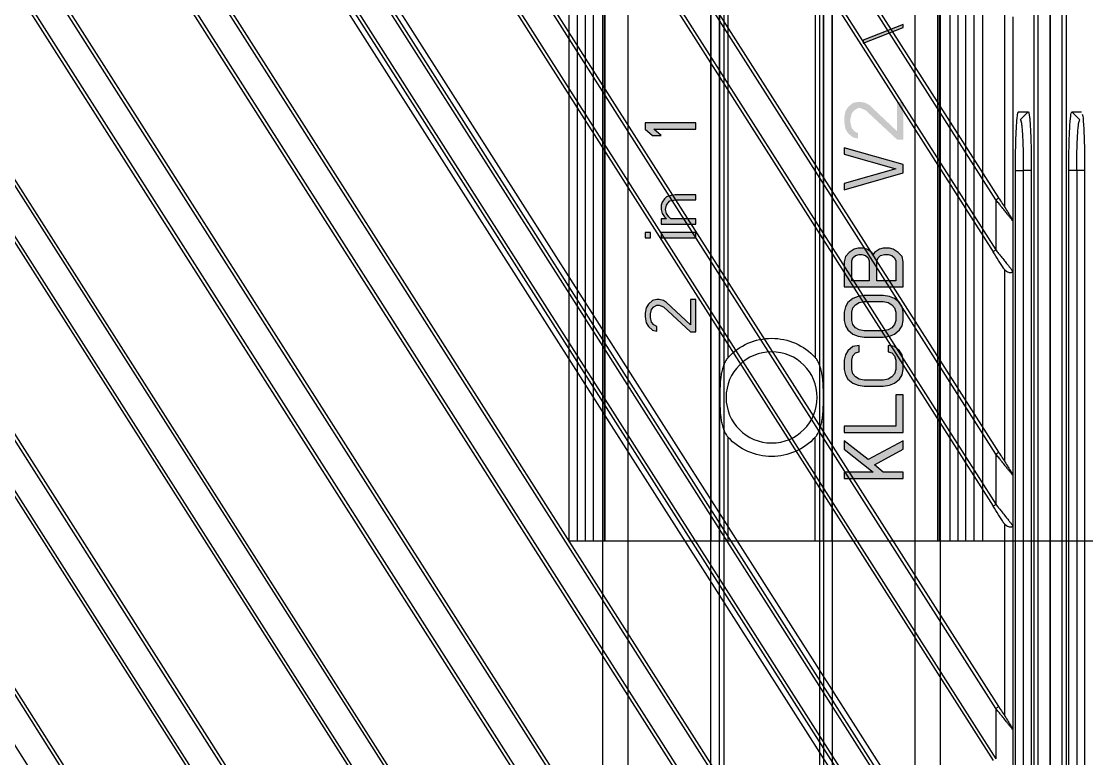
# Model space of a CAD drawing. Header units: millimetres. Extents: x 620 to 19791, y 2539 to 6969.
# Drawn here: x 17416 to 17479.1, y 5358.9 to 5402.7 of the extents above; entities that cross this region are included whole.
import ezdxf

# ---------------------------------------------------------------- set-up
doc = ezdxf.new("R2010")
doc.units = ezdxf.units.MM
doc.layers.add('02___PRT_ALL_AXES', color=7, linetype='Continuous')

# ---------------------------------------------------------------- blocks, each defined once
blk = doc.blocks.new('tugj')
at = {"color": 7, "linetype": 'Continuous', "lineweight": 25}
for p, q in [((12657.168, 5133.159), (12752.334, 4983.776)), ((12752.333, 4986.753), (12659.063, 5133.16)), ((12666.768, 5133.161), (12752.333, 4998.851)), ((12752.333, 5001.829), (12668.666, 5133.161)), ((12676.373, 5133.161), (12752.333, 5013.926)), ((12752.333, 5016.904), (12678.27, 5133.161)), ((12685.977, 5133.161), (12752.333, 5029.002)), ((12752.333, 5031.98), (12687.874, 5133.161)), ((12695.581, 5133.161), (12752.333, 5044.077)), ((12752.333, 5047.055), (12697.478, 5133.161)), ((12705.185, 5133.161), (12752.333, 5059.152)), ((12752.333, 5062.13), (12707.082, 5133.161)), ((12752.333, 4968.7), (12648.169, 5132.206)), ((12649.824, 5132.585), (12752.333, 4971.678)), ((12657.692, 5131.96), (12752.165, 4983.668)), ((12752.502, 4986.861), (12660.063, 5131.961)), ((12667.296, 5131.961), (12752.165, 4998.743)), ((12752.502, 5001.936), (12669.667, 5131.961)), ((12676.9, 5131.961), (12752.165, 5013.819)), ((12752.502, 5017.012), (12679.271, 5131.961)), ((12686.504, 5131.961), (12752.165, 5028.894)), ((12752.502, 5032.087), (12688.875, 5131.961)), ((12696.108, 5131.961), (12752.165, 5043.97)), ((12752.502, 5047.162), (12698.479, 5131.961)), ((12705.712, 5131.961), (12752.165, 5059.045)), ((12752.502, 5062.238), (12708.083, 5131.961)), ((12752.502, 4971.785), (12650.88, 5131.3)), ((12648.843, 5130.775), (12752.165, 4968.593)), ((12751.911, 5013.658), (12677.691, 5130.161)), ((12680.774, 5130.161), (12752.755, 5017.173)), ((12752.333, 4956.603), (12642.775, 5128.574)), ((12752.333, 4953.625), (12641.169, 5128.118)), ((12752.502, 4956.71), (12643.411, 5127.949)), ((12641.95, 5126.52), (12752.165, 4953.517)), ((12752.333, 4941.527), (12637.58, 5121.653)), ((12752.502, 4941.635), (12638.946, 5119.882)), ((12752.333, 4938.549), (12637.236, 5119.216)), ((12754.593, 4868.257), (12754.593, 5107.475)), ((12754.818, 5107.475), (12754.818, 4868.257)), ((12755.543, 5107.475), (12755.543, 4868.256)), ((12752.834, 5073.079), (12752.834, 5061.717)), ((12753.333, 5072.972), (12753.333, 5060.876)), ((12753.674, 5067.34), (12754.25, 5067.34)), ((12753.777, 5066.866), (12754.25, 5067.34)), ((12753.492, 5004.866), (12753.492, 5063.865)), ((12754.432, 5063.865), (12753.959, 5063.866)), ((12753.959, 5063.866), (12753.959, 5004.865)), ((12754.432, 5063.865), (12754.432, 5004.866)), ((12752.333, 5062.13), (12752.333, 5059.152)), ((12753.333, 5060.876), (12753.333, 5057.897)), ((12752.834, 5058.003), (12752.834, 5046.641)), ((12753.333, 5057.897), (12753.333, 5045.8)), ((12752.333, 5047.055), (12752.333, 5044.077)), ((12753.333, 5045.8), (12753.333, 5042.821)), ((12752.834, 5042.928), (12752.834, 5031.566)), ((12753.333, 5042.821), (12753.333, 5030.725)), ((12752.333, 5031.98), (12752.333, 5029.002)), ((12753.333, 5030.725), (12753.333, 5027.746))]:
    blk.add_line(p, q, dxfattribs=at)
at = {"color": 8, "linetype": 'Continuous', "lineweight": 25}
blk.add_line((12753.492, 5063.866), (12753.959, 5063.866), dxfattribs=at)
at = {"color": 7, "linetype": 'Continuous', "lineweight": 25, "flags": 128}
for points in [[(12752.165, 5059.045), (12752.168, 5059.047), (12752.177, 5059.053), (12752.193, 5059.063), (12752.214, 5059.077), (12752.239, 5059.093), (12752.269, 5059.111), (12752.3, 5059.132), (12752.333, 5059.152)], [(12752.165, 5043.97), (12752.168, 5043.972), (12752.177, 5043.978), (12752.193, 5043.988), (12752.214, 5044.001), (12752.239, 5044.017), (12752.269, 5044.036), (12752.3, 5044.056), (12752.333, 5044.077)], [(12752.502, 5032.087), (12752.499, 5032.085), (12752.489, 5032.079), (12752.473, 5032.069), (12752.452, 5032.056), (12752.427, 5032.039), (12752.398, 5032.021), (12752.366, 5032.001), (12752.333, 5031.98)]]:
    blk.add_lwpolyline(points, dxfattribs=at)
at = {"color": 7, "linetype": 'Continuous', "lineweight": 25}
for points, knots in [([(12753.492, 5063.865), (12753.492, 5063.929), (12753.492, 5064.058), (12753.493, 5064.249), (12753.494, 5064.439), (12753.496, 5064.626), (12753.499, 5064.812), (12753.502, 5064.996), (12753.509, 5065.334), (12753.521, 5065.802), (12753.544, 5066.339), (12753.573, 5066.778), (12753.599, 5067.045), (12753.622, 5067.199), (12753.639, 5067.28), (12753.656, 5067.33), (12753.668, 5067.337), (12753.674, 5067.34)], [0, 0, 0, 0, 0.035366, 0.070512, 0.105547, 0.140579, 0.17572, 0.211078, 0.246759, 0.374235, 0.500005, 0.625671, 0.753283, 0.815466, 0.876923, 0.938238, 1, 1, 1, 1]), ([(12754.25, 5067.34), (12754.254, 5067.339), (12754.26, 5067.337), (12754.27, 5067.32), (12754.28, 5067.294), (12754.29, 5067.257), (12754.3, 5067.209), (12754.31, 5067.15), (12754.327, 5067.023), (12754.352, 5066.778), (12754.38, 5066.339), (12754.403, 5065.803), (12754.417, 5065.291), (12754.425, 5064.861), (12754.429, 5064.534), (12754.432, 5064.202), (12754.432, 5063.978), (12754.432, 5063.865)], [0, 0, 0, 0, 0.035362, 0.070505, 0.105537, 0.140568, 0.175708, 0.211064, 0.246745, 0.37424, 0.499992, 0.625685, 0.753244, 0.815371, 0.876816, 0.938163, 1, 1, 1, 1]), ([(12753.777, 5066.866), (12753.78, 5066.864), (12753.787, 5066.862), (12753.798, 5066.847), (12753.807, 5066.826), (12753.815, 5066.8), (12753.823, 5066.772), (12753.829, 5066.744), (12753.835, 5066.716), (12753.839, 5066.69), (12753.843, 5066.668), (12753.846, 5066.65), (12753.857, 5066.574), (12753.877, 5066.402), (12753.904, 5066.047), (12753.928, 5065.587), (12753.944, 5065.133), (12753.953, 5064.762), (12753.957, 5064.477), (12753.959, 5064.176), (12753.959, 5063.97), (12753.959, 5063.866)], [0, 0, 0, 0, 0.0384506, 0.0737852, 0.1060037, 0.1351058, 0.1610914, 0.1839604, 0.2037126, 0.2203479, 0.2338662, 0.2442674, 0.2515514, 0.3625572, 0.4793644, 0.6181588, 0.7460029, 0.8065516, 0.8690654, 0.9335472, 1, 1, 1, 1]), ([(12752.333, 5062.13), (12752.373, 5062.156), (12752.42, 5062.185), (12752.485, 5062.227), (12752.502, 5062.238), (12752.502, 5062.238)], [0, 0, 0, 0, 0.5, 0.5, 1, 1, 1, 1]), ([(12753.333, 5060.876), (12753.331, 5060.877), (12753.329, 5060.878), (12753.32, 5060.889), (12753.304, 5060.91), (12753.277, 5060.948), (12753.219, 5061.023), (12753.124, 5061.137), (12752.991, 5061.306), (12752.835, 5061.5), (12752.667, 5061.709), (12752.496, 5061.923), (12752.388, 5062.06), (12752.333, 5062.13)], [0, 0, 0, 0, 0.032205, 0.064879, 0.098325, 0.153821, 0.217622, 0.343078, 0.459057, 0.592508, 0.743852, 0.867922, 1, 1, 1, 1]), ([(12752.502, 5062.238), (12752.642, 5062.017), (12752.783, 5061.796), (12752.982, 5061.484), (12753.047, 5061.383), (12753.164, 5061.198), (12753.218, 5061.114), (12753.255, 5061.055)], [0, 0, 0, 0, 0.5, 0.5, 0.75, 0.75, 1, 1, 1, 1]), ([(12753.255, 5061.055), (12753.266, 5061.038), (12753.288, 5061.002), (12753.309, 5060.964), (12753.32, 5060.935), (12753.327, 5060.912), (12753.331, 5060.891), (12753.332, 5060.88), (12753.333, 5060.876)], [0, 0, 0, 0, 0.272195, 0.541525, 0.675243, 0.788116, 0.917487, 1, 1, 1, 1]), ([(12752.789, 5058.065), (12752.7, 5058.205), (12752.596, 5058.368), (12752.384, 5058.701), (12752.274, 5058.873), (12752.165, 5059.045)], [0, 0, 0, 0, 0.5, 0.5, 1, 1, 1, 1]), ([(12752.333, 5059.152), (12752.36, 5059.118), (12752.412, 5059.051), (12752.491, 5058.952), (12752.567, 5058.857), (12752.686, 5058.708), (12752.836, 5058.521), (12752.981, 5058.342), (12753.072, 5058.226), (12753.13, 5058.149), (12753.185, 5058.08), (12753.243, 5058.012), (12753.29, 5057.952), (12753.317, 5057.911), (12753.329, 5057.892), (12753.332, 5057.895), (12753.333, 5057.897)], [0, 0, 0, 0, 0.063732, 0.125592, 0.185586, 0.243721, 0.410364, 0.550813, 0.614308, 0.665676, 0.725736, 0.787625, 0.868188, 0.934324, 0.969973, 1, 1, 1, 1]), ([(12752.834, 5058.003), (12752.826, 5058.013), (12752.81, 5058.033), (12752.796, 5058.054), (12752.789, 5058.065)], [0, 0, 0, 0, 0.488961, 1, 1, 1, 1]), ([(12752.834, 5058.003), (12752.847, 5057.989), (12752.873, 5057.96), (12752.917, 5057.923), (12752.985, 5057.877), (12753.077, 5057.835), (12753.172, 5057.816), (12753.239, 5057.814), (12753.287, 5057.825), (12753.317, 5057.851), (12753.33, 5057.877), (12753.332, 5057.891), (12753.333, 5057.897)], [0, 0, 0, 0, 0.071456, 0.142488, 0.212279, 0.375092, 0.529614, 0.64079, 0.748352, 0.868276, 0.941576, 1, 1, 1, 1]), ([(12752.333, 5047.055), (12752.373, 5047.08), (12752.42, 5047.11), (12752.485, 5047.152), (12752.502, 5047.162), (12752.502, 5047.162)], [0, 0, 0, 0, 0.5, 0.5, 1, 1, 1, 1]), ([(12753.333, 5045.8), (12753.331, 5045.801), (12753.329, 5045.803), (12753.32, 5045.814), (12753.304, 5045.835), (12753.277, 5045.872), (12753.219, 5045.948), (12753.124, 5046.062), (12752.991, 5046.23), (12752.835, 5046.424), (12752.667, 5046.633), (12752.496, 5046.847), (12752.388, 5046.984), (12752.333, 5047.055)], [0, 0, 0, 0, 0.032205, 0.064879, 0.098325, 0.153821, 0.217622, 0.343078, 0.459057, 0.592508, 0.743852, 0.867922, 1, 1, 1, 1]), ([(12752.502, 5047.162), (12752.642, 5046.942), (12752.783, 5046.721), (12752.982, 5046.408), (12753.047, 5046.307), (12753.164, 5046.123), (12753.218, 5046.038), (12753.255, 5045.98)], [0, 0, 0, 0, 0.5, 0.5, 0.75, 0.75, 1, 1, 1, 1]), ([(12753.255, 5045.98), (12753.266, 5045.962), (12753.288, 5045.927), (12753.309, 5045.888), (12753.32, 5045.859), (12753.327, 5045.836), (12753.331, 5045.816), (12753.332, 5045.805), (12753.333, 5045.8)], [0, 0, 0, 0, 0.272195, 0.541525, 0.675243, 0.788116, 0.917487, 1, 1, 1, 1]), ([(12752.789, 5042.989), (12752.7, 5043.129), (12752.596, 5043.292), (12752.384, 5043.625), (12752.274, 5043.798), (12752.165, 5043.97)], [0, 0, 0, 0, 0.5, 0.5, 1, 1, 1, 1]), ([(12752.333, 5044.077), (12752.36, 5044.043), (12752.412, 5043.976), (12752.491, 5043.877), (12752.567, 5043.782), (12752.686, 5043.633), (12752.836, 5043.446), (12752.981, 5043.267), (12753.072, 5043.151), (12753.13, 5043.074), (12753.185, 5043.004), (12753.243, 5042.937), (12753.29, 5042.877), (12753.317, 5042.835), (12753.329, 5042.817), (12753.332, 5042.82), (12753.333, 5042.821)], [0, 0, 0, 0, 0.063732, 0.125592, 0.185586, 0.243721, 0.410364, 0.550814, 0.614308, 0.665676, 0.725736, 0.787625, 0.868189, 0.934324, 0.969972, 1, 1, 1, 1]), ([(12752.834, 5042.928), (12752.826, 5042.938), (12752.81, 5042.957), (12752.796, 5042.979), (12752.789, 5042.989)], [0, 0, 0, 0, 0.488961, 1, 1, 1, 1]), ([(12752.834, 5042.928), (12752.847, 5042.914), (12752.873, 5042.885), (12752.917, 5042.848), (12752.985, 5042.802), (12753.077, 5042.76), (12753.172, 5042.741), (12753.239, 5042.739), (12753.287, 5042.75), (12753.317, 5042.776), (12753.33, 5042.801), (12753.332, 5042.815), (12753.333, 5042.821)], [0, 0, 0, 0, 0.071456, 0.142487, 0.212278, 0.375099, 0.529613, 0.640789, 0.74835, 0.868275, 0.941576, 1, 1, 1, 1]), ([(12753.333, 5030.725), (12753.331, 5030.726), (12753.329, 5030.728), (12753.32, 5030.739), (12753.304, 5030.759), (12753.277, 5030.797), (12753.219, 5030.872), (12753.124, 5030.986), (12752.991, 5031.155), (12752.835, 5031.349), (12752.667, 5031.558), (12752.496, 5031.772), (12752.388, 5031.909), (12752.333, 5031.98)], [0, 0, 0, 0, 0.032206, 0.06488, 0.098326, 0.153822, 0.217623, 0.343079, 0.459058, 0.592509, 0.743852, 0.867922, 1, 1, 1, 1]), ([(12752.502, 5032.087), (12752.642, 5031.867), (12752.783, 5031.645), (12752.982, 5031.333), (12753.047, 5031.232), (12753.164, 5031.047), (12753.218, 5030.963), (12753.255, 5030.905)], [0, 0, 0, 0, 0.5, 0.5, 0.75, 0.75, 1, 1, 1, 1]), ([(12753.255, 5030.905), (12753.266, 5030.887), (12753.288, 5030.852), (12753.309, 5030.813), (12753.32, 5030.784), (12753.327, 5030.761), (12753.331, 5030.74), (12753.332, 5030.729), (12753.333, 5030.725)], [0, 0, 0, 0, 0.272193, 0.541519, 0.675238, 0.788111, 0.917485, 1, 1, 1, 1])]:
    blk.add_open_spline(points, degree=3, knots=knots, dxfattribs=at)
blk = doc.blocks.new('*U204')
blk.add_blockref('tugj', (-12530.543, -4991.113))
blk = doc.blocks.new('*U205')
at = {"color": 0, "linetype": 'ByBlock', "lineweight": -2, "transparency": 16777216}
blk.add_blockref('*U204', (0, 1350), dxfattribs=at)
blk = doc.blocks.new('tgd')
at = {"color": 7, "linetype": 'Continuous', "lineweight": 25}
for p, q in [((18142.478, 4763.247), (18142.478, 5002.465)), ((18142.478, 5002.465), (18142.478, 4763.246)), ((18143.203, 4763.247), (18143.203, 5002.465)), ((18143.428, 5002.465), (18143.428, 4763.247)), ((18143.77, 4962.33), (18144.347, 4962.33)), ((18143.77, 4962.33), (18144.244, 4961.856)), ((18143.588, 4899.856), (18143.588, 4958.856)), ((18144.062, 4958.856), (18143.588, 4958.856)), ((18144.062, 4958.856), (18144.062, 4899.856)), ((18144.529, 4958.855), (18144.529, 4899.856))]:
    blk.add_line(p, q, dxfattribs=at)
at = {"color": 8, "linetype": 'Continuous', "lineweight": 25}
blk.add_line((18144.529, 4958.856), (18144.062, 4958.856), dxfattribs=at)
at = {"color": 7, "linetype": 'Continuous', "lineweight": 25}
for points, knots in [([(18143.588, 4958.856), (18143.591, 4959.304), (18143.596, 4960.214), (18143.638, 4961.374), (18143.699, 4962.172), (18143.747, 4962.278), (18143.77, 4962.33)], [0, 0, 0, 0, 0.246603, 0.4999631, 0.7533416, 1, 1, 1, 1]), ([(18144.062, 4958.856), (18144.062, 4959.062), (18144.062, 4959.462), (18144.073, 4960.04), (18144.093, 4960.582), (18144.125, 4961.176), (18144.155, 4961.519), (18144.183, 4961.69), (18144.206, 4961.811), (18144.228, 4961.836), (18144.244, 4961.856)], [0, 0, 0, 0, 0.131312, 0.254598, 0.383489, 0.523401, 0.751484, 0.778362, 0.828817, 1, 1, 1, 1]), ([(18144.385, 4962.186), (18144.395, 4962.157), (18144.429, 4962.061), (18144.478, 4961.362), (18144.52, 4960.216), (18144.526, 4959.305), (18144.529, 4958.855)], [0, 0, 0, 0, 0.12711, 0.420701, 0.714273, 1, 1, 1, 1])]:
    blk.add_open_spline(points, degree=3, knots=knots, dxfattribs=at)
blk = doc.blocks.new('*U206')
blk.add_blockref('tgd', (-18292.478, -4886.103))
blk = doc.blocks.new('*U207')
at = {"color": 0, "linetype": 'ByBlock', "lineweight": -2, "transparency": 16777216}
blk.add_blockref('*U206', (0, 1350), dxfattribs=at)
blk = doc.blocks.new('rygj')
at = {"lineweight": 5, "true_color": 0x139b48}
h = blk.add_hatch(color=114, dxfattribs=at)
h.dxf.hatch_style = 1
h.paths.add_polyline_path([(5016.593, 3168.061), (5016.646, 3168.316), (5016.646, 3168.444), (5016.593, 3168.699), (5016.38, 3168.954), (5016.168, 3169.082), (5015.849, 3169.146), (5015.637, 3169.146), (5015.265, 3169.082), (5015.052, 3168.954), (5014.84, 3168.699), (5014.787, 3168.444), (5015.052, 3168.444), (5015.158, 3168.635), (5015.318, 3168.763), (5015.583, 3168.827), (5015.796, 3168.827), (5016.062, 3168.763), (5016.221, 3168.635), (5016.327, 3168.444), (5016.327, 3168.316), (5016.221, 3168.061), (5014.733, 3166.465), (5014.733, 3166.146), (5016.646, 3166.146), (5016.646, 3166.465), (5015.158, 3166.465), (5016.487, 3167.869)])
h.paths.add_polyline_path([(5020.618, 3169.146), (5020.305, 3169.146), (5020.305, 3168.827), (5020.618, 3168.827)])
h.paths.add_polyline_path([(5020.618, 3168.188), (5020.305, 3168.188), (5020.305, 3166.146), (5020.618, 3166.146)])
h.paths.add_polyline_path([(5021.743, 3167.869), (5021.993, 3167.933), (5022.243, 3167.869), (5022.368, 3167.805), (5022.493, 3167.678), (5022.555, 3167.359), (5022.555, 3166.146), (5022.868, 3166.146), (5022.868, 3167.359), (5022.805, 3167.678), (5022.743, 3167.869), (5022.618, 3167.997), (5022.43, 3168.125), (5022.243, 3168.188), (5021.993, 3168.188), (5021.743, 3168.125), (5021.555, 3167.997), (5021.43, 3167.869), (5021.43, 3168.188), (5021.118, 3168.188), (5021.118, 3166.146), (5021.43, 3166.146), (5021.43, 3167.614), (5021.555, 3167.742)])
h.paths.add_polyline_path([(5027.118, 3169.146), (5026.743, 3169.146), (5026.368, 3168.699), (5026.368, 3168.188), (5026.743, 3168.635), (5026.743, 3166.146), (5027.118, 3166.146)])
h = blk.add_hatch(color=114, dxfattribs=at)
h.dxf.hatch_style = 1
h.paths.add_polyline_path([(5052.292, 3156.452), (5052.23, 3156.825), (5051.982, 3157.123), (5051.734, 3157.271), (5051.424, 3157.346), (5050.866, 3157.346), (5050.556, 3157.271), (5050.308, 3157.123), (5050.061, 3156.825), (5049.937, 3156.527), (5049.875, 3156.154), (5049.875, 3155.037), (5049.937, 3154.665), (5050.061, 3154.367), (5050.308, 3154.069), (5050.556, 3153.92), (5050.866, 3153.846), (5051.424, 3153.846), (5051.734, 3153.92), (5051.982, 3154.069), (5052.23, 3154.367), (5052.292, 3154.74), (5051.92, 3154.74), (5051.858, 3154.516), (5051.672, 3154.367), (5051.424, 3154.293), (5050.866, 3154.293), (5050.618, 3154.367), (5050.432, 3154.516), (5050.308, 3154.74), (5050.247, 3155.037), (5050.247, 3156.154), (5050.308, 3156.452), (5050.432, 3156.676), (5050.618, 3156.825), (5050.866, 3156.899), (5051.424, 3156.899), (5051.672, 3156.825), (5051.858, 3156.676), (5051.92, 3156.452)])
h.paths.add_polyline_path([(5063.634, 3156.527), (5063.572, 3156.825), (5063.324, 3157.123), (5063.076, 3157.271), (5062.642, 3157.346), (5062.518, 3157.346), (5062.085, 3157.271), (5061.837, 3157.123), (5061.589, 3156.825), (5061.527, 3156.527), (5061.837, 3156.527), (5061.961, 3156.75), (5062.147, 3156.899), (5062.456, 3156.974), (5062.704, 3156.974), (5063.014, 3156.899), (5063.2, 3156.75), (5063.324, 3156.527), (5063.324, 3156.378), (5063.2, 3156.08), (5063.076, 3155.931), (5062.704, 3155.782), (5062.456, 3155.782), (5062.456, 3155.484), (5062.704, 3155.484), (5063.076, 3155.41), (5063.262, 3155.261), (5063.386, 3154.963), (5063.386, 3154.665), (5063.324, 3154.516), (5063.2, 3154.367), (5063.076, 3154.293), (5062.766, 3154.218), (5062.394, 3154.218), (5062.085, 3154.293), (5061.961, 3154.367), (5061.837, 3154.516), (5061.775, 3154.665), (5061.465, 3154.665), (5061.527, 3154.442), (5061.651, 3154.218), (5061.837, 3154.069), (5062.085, 3153.92), (5062.332, 3153.846), (5062.828, 3153.846), (5063.076, 3153.92), (5063.324, 3154.069), (5063.51, 3154.218), (5063.634, 3154.442), (5063.696, 3154.665), (5063.696, 3154.963), (5063.634, 3155.261), (5063.51, 3155.484), (5063.2, 3155.633), (5063.448, 3155.857), (5063.572, 3156.08), (5063.634, 3156.378)])
h.paths.add_polyline_path([(5060.597, 3157.346), (5059.729, 3154.293), (5058.862, 3157.346), (5058.49, 3157.346), (5059.481, 3153.846), (5059.977, 3153.846), (5060.969, 3157.346)])
h.paths.add_polyline_path([(5055.019, 3153.846), (5055.019, 3154.293), (5053.16, 3154.293), (5053.16, 3157.346), (5052.788, 3157.346), (5052.788, 3153.846)])
h.paths.add_polyline_path([(5041.817, 3156.452), (5041.755, 3156.825), (5041.507, 3157.123), (5041.26, 3157.271), (5040.95, 3157.346), (5040.392, 3157.346), (5040.082, 3157.271), (5039.834, 3157.123), (5039.586, 3156.825), (5039.462, 3156.527), (5039.4, 3156.154), (5039.4, 3155.037), (5039.462, 3154.665), (5039.586, 3154.367), (5039.834, 3154.069), (5040.082, 3153.92), (5040.392, 3153.846), (5040.95, 3153.846), (5041.26, 3153.92), (5041.507, 3154.069), (5041.755, 3154.367), (5041.817, 3154.74), (5041.445, 3154.74), (5041.383, 3154.516), (5041.198, 3154.367), (5040.95, 3154.293), (5040.392, 3154.293), (5040.144, 3154.367), (5039.958, 3154.516), (5039.834, 3154.74), (5039.772, 3155.037), (5039.772, 3156.154), (5039.834, 3156.452), (5039.958, 3156.676), (5040.144, 3156.825), (5040.392, 3156.899), (5040.95, 3156.899), (5041.198, 3156.825), (5041.383, 3156.676), (5041.445, 3156.452)])
h.paths.add_polyline_path([(5016.902, 3156.154), (5016.84, 3156.527), (5016.716, 3156.825), (5016.468, 3157.123), (5016.22, 3157.271), (5015.91, 3157.346), (5015.414, 3157.346), (5015.104, 3157.271), (5014.856, 3157.123), (5014.608, 3156.825), (5014.485, 3156.527), (5014.423, 3156.154), (5014.423, 3155.037), (5014.485, 3154.665), (5014.608, 3154.367), (5014.856, 3154.069), (5015.104, 3153.92), (5015.414, 3153.846), (5015.91, 3153.846), (5016.22, 3153.92), (5016.468, 3154.069), (5016.716, 3154.367), (5016.84, 3154.665), (5016.902, 3155.037)])
h.paths.add_polyline_path([(5028.368, 3156.527), (5028.306, 3156.825), (5028.058, 3157.123), (5027.81, 3157.271), (5027.438, 3157.346), (5027.19, 3157.346), (5026.756, 3157.271), (5026.508, 3157.123), (5026.261, 3156.825), (5026.199, 3156.527), (5026.508, 3156.527), (5026.632, 3156.75), (5026.818, 3156.899), (5027.128, 3156.974), (5027.376, 3156.974), (5027.686, 3156.899), (5027.872, 3156.75), (5027.996, 3156.527), (5027.996, 3156.378), (5027.872, 3156.08), (5026.137, 3154.218), (5026.137, 3153.846), (5028.368, 3153.846), (5028.368, 3154.218), (5026.632, 3154.218), (5028.182, 3155.857), (5028.306, 3156.08), (5028.368, 3156.378)])
h.paths.add_polyline_path([(5046.404, 3153.846), (5045.474, 3156.229), (5045.288, 3156.229), (5046.218, 3153.846)])
h.paths.add_polyline_path([(5025.269, 3157.346), (5024.401, 3154.293), (5023.533, 3157.346), (5023.162, 3157.346), (5024.153, 3153.846), (5024.649, 3153.846), (5025.641, 3157.346)])
h.paths.add_polyline_path([(5038.904, 3153.846), (5038.904, 3157.346), (5038.532, 3157.346), (5038.532, 3155.931), (5036.797, 3155.931), (5036.797, 3157.346), (5036.425, 3157.346), (5036.425, 3153.846), (5036.797, 3153.846), (5036.797, 3155.484), (5038.532, 3155.484), (5038.532, 3153.846)])
h.paths.add_polyline_path([(5019.691, 3156.229), (5019.691, 3156.527), (5019.629, 3156.75), (5019.443, 3157.048), (5019.195, 3157.271), (5018.885, 3157.346), (5017.398, 3157.346), (5017.398, 3153.846), (5018.885, 3153.846), (5019.195, 3153.92), (5019.443, 3154.144), (5019.629, 3154.442), (5019.691, 3154.665), (5019.691, 3155.037), (5019.629, 3155.261), (5019.443, 3155.559), (5019.319, 3155.633), (5019.443, 3155.708), (5019.629, 3156.005)])
h.paths.add_polyline_path([(5019.319, 3154.963), (5019.319, 3154.74), (5019.257, 3154.516), (5019.133, 3154.367), (5018.947, 3154.293), (5017.769, 3154.293), (5017.769, 3155.41), (5018.947, 3155.41), (5019.133, 3155.335), (5019.257, 3155.186)], flags=16)
h.paths.add_polyline_path([(5019.319, 3156.452), (5019.319, 3156.303), (5019.257, 3156.08), (5019.133, 3155.931), (5018.947, 3155.857), (5017.769, 3155.857), (5017.769, 3156.899), (5018.947, 3156.899), (5019.133, 3156.825), (5019.257, 3156.676)], flags=16)
h.paths.add_polyline_path([(5016.53, 3156.154), (5016.53, 3155.037), (5016.468, 3154.74), (5016.344, 3154.516), (5016.158, 3154.367), (5015.91, 3154.293), (5015.414, 3154.293), (5015.166, 3154.367), (5014.98, 3154.516), (5014.856, 3154.74), (5014.794, 3155.037), (5014.794, 3156.154), (5014.856, 3156.452), (5014.98, 3156.676), (5015.166, 3156.825), (5015.414, 3156.899), (5015.91, 3156.899), (5016.158, 3156.825), (5016.344, 3156.676), (5016.468, 3156.452)], flags=16)
h.paths.add_polyline_path([(5011.881, 3155.037), (5011.881, 3156.154), (5011.943, 3156.452), (5012.067, 3156.676), (5012.253, 3156.825), (5012.501, 3156.899), (5013.059, 3156.899), (5013.307, 3156.825), (5013.493, 3156.676), (5013.555, 3156.452), (5013.927, 3156.452), (5013.865, 3156.825), (5013.617, 3157.123), (5013.369, 3157.271), (5013.059, 3157.346), (5012.501, 3157.346), (5012.191, 3157.271), (5011.943, 3157.123), (5011.695, 3156.825), (5011.572, 3156.527), (5011.51, 3156.154), (5011.51, 3155.037), (5011.572, 3154.665), (5011.695, 3154.367), (5011.943, 3154.069), (5012.191, 3153.92), (5012.501, 3153.846), (5013.059, 3153.846), (5013.369, 3153.92), (5013.617, 3154.069), (5013.865, 3154.367), (5013.927, 3154.74), (5013.555, 3154.74), (5013.493, 3154.516), (5013.307, 3154.367), (5013.059, 3154.293), (5012.501, 3154.293), (5012.253, 3154.367), (5012.067, 3154.516), (5011.943, 3154.74)])
h.paths.add_polyline_path([(5011.014, 3153.846), (5011.014, 3154.293), (5009.154, 3154.293), (5009.154, 3157.346), (5008.782, 3157.346), (5008.782, 3153.846)])
h.paths.add_polyline_path([(5032.954, 3153.846), (5032.025, 3156.229), (5031.839, 3156.229), (5032.768, 3153.846)])
h.paths.add_polyline_path([(5006.427, 3155.633), (5006.427, 3157.346), (5006.055, 3157.346), (5006.055, 3153.846), (5006.427, 3153.846), (5006.427, 3155.037), (5006.861, 3155.559), (5007.791, 3153.846), (5008.287, 3153.846), (5007.171, 3155.931), (5008.287, 3157.346), (5007.791, 3157.346)])
at = {"color": 114, "linetype": 'Continuous', "true_color": 0x139b48}
for p, q in [((4442.055, 3171.646), (5101.055, 3171.646)), ((4442.055, 3170.146), (5101.055, 3170.146)), ((5015.265, 3169.082), (5015.052, 3168.954)), ((5015.637, 3169.146), (5015.265, 3169.082)), ((5015.849, 3169.146), (5015.637, 3169.146)), ((5016.168, 3169.082), (5015.849, 3169.146)), ((5016.38, 3168.954), (5016.168, 3169.082)), ((5020.618, 3169.146), (5020.305, 3169.146)), ((5020.305, 3169.146), (5020.305, 3168.827)), ((5020.618, 3168.827), (5020.618, 3169.146)), ((5026.743, 3169.146), (5026.368, 3168.699)), ((5027.118, 3169.146), (5026.743, 3169.146)), ((5027.118, 3166.146), (5027.118, 3169.146)), ((5014.84, 3168.699), (5014.787, 3168.444)), ((5014.787, 3168.444), (5015.052, 3168.444)), ((5015.052, 3168.954), (5014.84, 3168.699)), ((5015.052, 3168.444), (5015.158, 3168.635)), ((5015.158, 3168.635), (5015.318, 3168.763)), ((5015.318, 3168.763), (5015.583, 3168.827)), ((5015.583, 3168.827), (5015.796, 3168.827)), ((5015.796, 3168.827), (5016.062, 3168.763)), ((5016.062, 3168.763), (5016.221, 3168.635)), ((5016.221, 3168.635), (5016.327, 3168.444)), ((5016.327, 3168.444), (5016.327, 3168.316)), ((5016.593, 3168.699), (5016.38, 3168.954)), ((5016.646, 3168.444), (5016.593, 3168.699)), ((5016.646, 3168.316), (5016.646, 3168.444)), ((5020.305, 3168.827), (5020.618, 3168.827)), ((5026.368, 3168.699), (5026.368, 3168.188)), ((5026.368, 3168.188), (5026.743, 3168.635)), ((5026.743, 3168.635), (5026.743, 3166.146)), ((5016.221, 3168.061), (5014.733, 3166.465)), ((5015.158, 3166.465), (5016.487, 3167.869)), ((5016.327, 3168.316), (5016.221, 3168.061)), ((5016.487, 3167.869), (5016.593, 3168.061)), ((5016.593, 3168.061), (5016.646, 3168.316)), ((5020.618, 3168.188), (5020.305, 3168.188)), ((5020.305, 3168.188), (5020.305, 3166.146)), ((5020.618, 3166.146), (5020.618, 3168.188)), ((5021.43, 3168.188), (5021.118, 3168.188)), ((5021.118, 3168.188), (5021.118, 3166.146)), ((5021.43, 3167.869), (5021.43, 3168.188)), ((5021.555, 3167.997), (5021.43, 3167.869)), ((5021.743, 3168.125), (5021.555, 3167.997)), ((5021.555, 3167.742), (5021.743, 3167.869)), ((5021.993, 3168.188), (5021.743, 3168.125)), ((5021.743, 3167.869), (5021.993, 3167.933)), ((5022.243, 3168.188), (5021.993, 3168.188)), ((5021.993, 3167.933), (5022.243, 3167.869)), ((5022.43, 3168.125), (5022.243, 3168.188)), ((5022.243, 3167.869), (5022.368, 3167.805)), ((5022.368, 3167.805), (5022.493, 3167.678)), ((5022.618, 3167.997), (5022.43, 3168.125)), ((5022.743, 3167.869), (5022.618, 3167.997)), ((5022.805, 3167.678), (5022.743, 3167.869)), ((5021.43, 3167.614), (5021.555, 3167.742)), ((5021.43, 3166.146), (5021.43, 3167.614)), ((5022.493, 3167.678), (5022.555, 3167.359)), ((5022.555, 3167.359), (5022.555, 3166.146)), ((5022.868, 3167.359), (5022.805, 3167.678)), ((5022.868, 3166.146), (5022.868, 3167.359)), ((5014.733, 3166.465), (5014.733, 3166.146)), ((5014.733, 3166.146), (5016.646, 3166.146)), ((5016.646, 3166.465), (5015.158, 3166.465)), ((5016.646, 3166.146), (5016.646, 3166.465)), ((5020.305, 3166.146), (5020.618, 3166.146)), ((5021.118, 3166.146), (5021.43, 3166.146)), ((5022.555, 3166.146), (5022.868, 3166.146)), ((5026.743, 3166.146), (5027.118, 3166.146)), ((4495.013, 3165.246), (5068.697, 3165.246)), ((4495.398, 3164.746), (5068.312, 3164.746)), ((4495.398, 3158.546), (5068.312, 3158.546)), ((4495.013, 3158.046), (5068.697, 3158.046)), ((5006.427, 3157.346), (5006.055, 3157.346)), ((5006.055, 3157.346), (5006.055, 3153.846)), ((5007.791, 3157.346), (5006.427, 3155.633)), ((5006.427, 3155.633), (5006.427, 3157.346)), ((5007.171, 3155.931), (5008.287, 3157.346)), ((5008.287, 3157.346), (5007.791, 3157.346)), ((5009.154, 3157.346), (5008.782, 3157.346)), ((5008.782, 3157.346), (5008.782, 3153.846)), ((5009.154, 3154.293), (5009.154, 3157.346)), ((5011.943, 3157.123), (5011.695, 3156.825)), ((5012.191, 3157.271), (5011.943, 3157.123)), ((5012.501, 3157.346), (5012.191, 3157.271)), ((5013.059, 3157.346), (5012.501, 3157.346)), ((5013.369, 3157.271), (5013.059, 3157.346)), ((5013.617, 3157.123), (5013.369, 3157.271)), ((5013.865, 3156.825), (5013.617, 3157.123)), ((5014.856, 3157.123), (5014.608, 3156.825)), ((5015.104, 3157.271), (5014.856, 3157.123)), ((5015.414, 3157.346), (5015.104, 3157.271)), ((5015.91, 3157.346), (5015.414, 3157.346)), ((5016.22, 3157.271), (5015.91, 3157.346)), ((5016.468, 3157.123), (5016.22, 3157.271)), ((5016.716, 3156.825), (5016.468, 3157.123)), ((5018.885, 3157.346), (5017.398, 3157.346)), ((5017.398, 3157.346), (5017.398, 3153.846)), ((5019.195, 3157.271), (5018.885, 3157.346)), ((5019.443, 3157.048), (5019.195, 3157.271)), ((5023.533, 3157.346), (5023.162, 3157.346)), ((5023.162, 3157.346), (5024.153, 3153.846)), ((5024.401, 3154.293), (5023.533, 3157.346)), ((5025.269, 3157.346), (5024.401, 3154.293)), ((5024.649, 3153.846), (5025.641, 3157.346)), ((5025.641, 3157.346), (5025.269, 3157.346)), ((5011.572, 3156.527), (5011.51, 3156.154)), ((5011.695, 3156.825), (5011.572, 3156.527)), ((5011.881, 3156.154), (5011.943, 3156.452)), ((5011.943, 3156.452), (5012.067, 3156.676)), ((5012.067, 3156.676), (5012.253, 3156.825)), ((5012.253, 3156.825), (5012.501, 3156.899)), ((5012.501, 3156.899), (5013.059, 3156.899)), ((5013.059, 3156.899), (5013.307, 3156.825)), ((5013.307, 3156.825), (5013.493, 3156.676)), ((5013.493, 3156.676), (5013.555, 3156.452)), ((5013.555, 3156.452), (5013.927, 3156.452)), ((5013.927, 3156.452), (5013.865, 3156.825)), ((5014.485, 3156.527), (5014.423, 3156.154)), ((5014.608, 3156.825), (5014.485, 3156.527)), ((5014.794, 3156.154), (5014.856, 3156.452)), ((5014.856, 3156.452), (5014.98, 3156.676)), ((5014.98, 3156.676), (5015.166, 3156.825)), ((5015.166, 3156.825), (5015.414, 3156.899)), ((5015.414, 3156.899), (5015.91, 3156.899)), ((5015.91, 3156.899), (5016.158, 3156.825)), ((5016.158, 3156.825), (5016.344, 3156.676)), ((5016.344, 3156.676), (5016.468, 3156.452)), ((5016.468, 3156.452), (5016.53, 3156.154)), ((5016.84, 3156.527), (5016.716, 3156.825)), ((5016.902, 3156.154), (5016.84, 3156.527)), ((5017.769, 3156.899), (5018.947, 3156.899)), ((5017.769, 3155.857), (5017.769, 3156.899)), ((5018.947, 3156.899), (5019.133, 3156.825)), ((5019.133, 3156.825), (5019.257, 3156.676)), ((5019.257, 3156.676), (5019.319, 3156.452)), ((5019.319, 3156.452), (5019.319, 3156.303)), ((5019.629, 3156.75), (5019.443, 3157.048)), ((5019.691, 3156.527), (5019.629, 3156.75)), ((5019.691, 3156.229), (5019.691, 3156.527)), ((5008.287, 3153.846), (5007.171, 3155.931)), ((5011.51, 3156.154), (5011.51, 3155.037)), ((5011.881, 3155.037), (5011.881, 3156.154)), ((5014.423, 3156.154), (5014.423, 3155.037)), ((5014.794, 3155.037), (5014.794, 3156.154)), ((5016.53, 3156.154), (5016.53, 3155.037)), ((5016.902, 3155.037), (5016.902, 3156.154)), ((5018.947, 3155.857), (5017.769, 3155.857)), ((5019.133, 3155.931), (5018.947, 3155.857)), ((5019.257, 3156.08), (5019.133, 3155.931)), ((5019.319, 3156.303), (5019.257, 3156.08)), ((5019.443, 3155.708), (5019.629, 3156.005)), ((5019.629, 3156.005), (5019.691, 3156.229)), ((5032.025, 3156.229), (5031.839, 3156.229)), ((5031.839, 3156.229), (5032.768, 3153.846)), ((5032.954, 3153.846), (5032.025, 3156.229)), ((5006.427, 3155.037), (5006.861, 3155.559)), ((5006.861, 3155.559), (5007.791, 3153.846)), ((5017.769, 3155.41), (5018.947, 3155.41)), ((5017.769, 3154.293), (5017.769, 3155.41)), ((5018.947, 3155.41), (5019.133, 3155.335)), ((5019.133, 3155.335), (5019.257, 3155.186)), ((5019.257, 3155.186), (5019.319, 3154.963)), ((5019.319, 3155.633), (5019.443, 3155.708)), ((5019.443, 3155.559), (5019.319, 3155.633)), ((5019.629, 3155.261), (5019.443, 3155.559)), ((5019.691, 3155.037), (5019.629, 3155.261)), ((5006.427, 3153.846), (5006.427, 3155.037)), ((5011.51, 3155.037), (5011.572, 3154.665)), ((5011.572, 3154.665), (5011.695, 3154.367)), ((5011.943, 3154.74), (5011.881, 3155.037)), ((5012.067, 3154.516), (5011.943, 3154.74)), ((5013.555, 3154.74), (5013.493, 3154.516)), ((5013.927, 3154.74), (5013.555, 3154.74)), ((5013.865, 3154.367), (5013.927, 3154.74)), ((5014.423, 3155.037), (5014.485, 3154.665)), ((5014.485, 3154.665), (5014.608, 3154.367)), ((5014.856, 3154.74), (5014.794, 3155.037)), ((5014.98, 3154.516), (5014.856, 3154.74)), ((5016.468, 3154.74), (5016.344, 3154.516)), ((5016.53, 3155.037), (5016.468, 3154.74)), ((5016.716, 3154.367), (5016.84, 3154.665)), ((5016.84, 3154.665), (5016.902, 3155.037)), ((5019.319, 3154.74), (5019.257, 3154.516)), ((5019.319, 3154.963), (5019.319, 3154.74)), ((5019.629, 3154.442), (5019.691, 3154.665)), ((5019.691, 3154.665), (5019.691, 3155.037)), ((5011.014, 3154.293), (5009.154, 3154.293)), ((5011.014, 3153.846), (5011.014, 3154.293)), ((5011.695, 3154.367), (5011.943, 3154.069)), ((5011.943, 3154.069), (5012.191, 3153.92)), ((5012.253, 3154.367), (5012.067, 3154.516)), ((5012.191, 3153.92), (5012.501, 3153.846)), ((5012.501, 3154.293), (5012.253, 3154.367)), ((5013.059, 3154.293), (5012.501, 3154.293)), ((5013.307, 3154.367), (5013.059, 3154.293)), ((5013.059, 3153.846), (5013.369, 3153.92)), ((5013.493, 3154.516), (5013.307, 3154.367)), ((5013.369, 3153.92), (5013.617, 3154.069)), ((5013.617, 3154.069), (5013.865, 3154.367)), ((5014.608, 3154.367), (5014.856, 3154.069)), ((5014.856, 3154.069), (5015.104, 3153.92)), ((5015.166, 3154.367), (5014.98, 3154.516)), ((5015.104, 3153.92), (5015.414, 3153.846)), ((5015.414, 3154.293), (5015.166, 3154.367)), ((5015.91, 3154.293), (5015.414, 3154.293)), ((5016.158, 3154.367), (5015.91, 3154.293)), ((5015.91, 3153.846), (5016.22, 3153.92)), ((5016.344, 3154.516), (5016.158, 3154.367)), ((5016.22, 3153.92), (5016.468, 3154.069)), ((5016.468, 3154.069), (5016.716, 3154.367)), ((5018.947, 3154.293), (5017.769, 3154.293)), ((5018.885, 3153.846), (5019.195, 3153.92)), ((5019.133, 3154.367), (5018.947, 3154.293)), ((5019.257, 3154.516), (5019.133, 3154.367)), ((5019.195, 3153.92), (5019.443, 3154.144)), ((5019.443, 3154.144), (5019.629, 3154.442)), ((5006.055, 3153.846), (5006.427, 3153.846)), ((5007.791, 3153.846), (5008.287, 3153.846)), ((5008.782, 3153.846), (5011.014, 3153.846)), ((5012.501, 3153.846), (5013.059, 3153.846)), ((5015.414, 3153.846), (5015.91, 3153.846)), ((5017.398, 3153.846), (5018.885, 3153.846)), ((5024.153, 3153.846), (5024.649, 3153.846)), ((5032.768, 3153.846), (5032.954, 3153.846)), ((4442.055, 3153.146), (5101.055, 3153.146)), ((4442.055, 3151.646), (5101.055, 3151.646))]:
    blk.add_line(p, q, dxfattribs=at)
at = {"layer": '02___PRT_ALL_AXES', "color": 114, "linetype": 'Continuous', "true_color": 0x139b48}
for p, q in [((5068.145, 3164.485), (4464.566, 3164.485)), ((5068.145, 3158.807), (4464.566, 3158.807))]:
    blk.add_line(p, q, dxfattribs=at)
blk = doc.blocks.new('ERTFHGJ')
at = {"color": 40, "linetype": 'Continuous', "true_color": 0xf8d731}
for p, q in [((8900.957, 3696.77), (8900.957, 3617.77)), ((8901.457, 3617.77), (8901.457, 3696.77)), ((8901.957, 3617.77), (8901.957, 3696.77)), ((8902.402, 3617.77), (8902.402, 3696.77)), ((8902.874, 3617.77), (8902.874, 3696.77)), ((8903.457, 3617.77), (8903.457, 3696.77)), ((8903.537, 3696.77), (8903.537, 3617.77)), ((8903.598, 3617.77), (8903.598, 3696.77)), ((8909.882, 3696.77), (8909.882, 3617.77)), ((8910.382, 3617.77), (8910.382, 3696.77)), ((8916.532, 3617.77), (8916.532, 3696.77)), ((8917.032, 3617.77), (8917.032, 3696.77)), ((8923.315, 3617.77), (8923.315, 3696.77)), ((8923.377, 3696.77), (8923.377, 3617.77)), ((8923.457, 3617.77), (8923.457, 3696.77)), ((8924.039, 3696.77), (8924.039, 3617.77)), ((8924.511, 3696.77), (8924.511, 3617.77)), ((8924.957, 3617.77), (8924.957, 3696.77)), ((8925.457, 3617.77), (8925.457, 3696.77)), ((8910.882, 3685.9), (8910.882, 3628.641)), ((8916.032, 3628.641), (8916.032, 3685.9)), ((8910.882, 3617.77), (8910.882, 3623.9)), ((8916.032, 3617.77), (8916.032, 3623.9)), ((8925.457, 3617.77), (8878.457, 3617.77))]:
    blk.add_line(p, q, dxfattribs=at)
blk.add_circle((8913.457, 3626.27), 2.7, dxfattribs=at)
for start, end in [(42.63239, 137.36761), (222.63239, 317.36761)]:
    blk.add_arc((8913.457, 3626.27), 3.5, start, end, dxfattribs=at)
for points, knots in [([(8910.387, 3626.27), (8910.387, 3626.375), (8910.388, 3626.583), (8910.395, 3626.895), (8910.413, 3627.203), (8910.446, 3627.508), (8910.5, 3627.808), (8910.568, 3628.054), (8910.639, 3628.245), (8910.704, 3628.385), (8910.783, 3628.519), (8910.846, 3628.602), (8910.882, 3628.641)], [0, 0, 0, 0, 0.127092, 0.253318, 0.378322, 0.502266, 0.625619, 0.749056, 0.811111, 0.873552, 0.936512, 1, 1, 1, 1]), ([(8916.032, 3628.641), (8916.067, 3628.602), (8916.131, 3628.519), (8916.209, 3628.385), (8916.274, 3628.245), (8916.346, 3628.054), (8916.413, 3627.808), (8916.467, 3627.508), (8916.5, 3627.203), (8916.518, 3626.895), (8916.526, 3626.583), (8916.527, 3626.375), (8916.527, 3626.27)], [0, 0, 0, 0, 0.063487, 0.126447, 0.188887, 0.250942, 0.37438, 0.497732, 0.621676, 0.746681, 0.872907, 1, 1, 1, 1]), ([(8910.882, 3623.9), (8910.846, 3623.938), (8910.783, 3624.021), (8910.704, 3624.156), (8910.639, 3624.296), (8910.567, 3624.487), (8910.5, 3624.733), (8910.446, 3625.033), (8910.413, 3625.338), (8910.395, 3625.646), (8910.388, 3625.957), (8910.387, 3626.166), (8910.387, 3626.27)], [0, 0, 0, 0, 0.063495, 0.126469, 0.188905, 0.250963, 0.374396, 0.497744, 0.621683, 0.746682, 0.87291, 1, 1, 1, 1]), ([(8916.527, 3626.27), (8916.527, 3626.166), (8916.526, 3625.957), (8916.518, 3625.646), (8916.5, 3625.338), (8916.467, 3625.033), (8916.413, 3624.733), (8916.346, 3624.487), (8916.274, 3624.296), (8916.209, 3624.156), (8916.131, 3624.021), (8916.067, 3623.938), (8916.032, 3623.9)], [0, 0, 0, 0, 0.127092, 0.253319, 0.378323, 0.502267, 0.62562, 0.749057, 0.811112, 0.873553, 0.936512, 1, 1, 1, 1])]:
    blk.add_open_spline(points, degree=3, knots=knots, dxfattribs=at)
blk = doc.blocks.new('ryfh')
at = {"rotation": 90}
blk.add_blockref('rygj', (11445.273, 369.859), dxfattribs=at)
at = {"xscale": -1}
blk.add_blockref('ERTFHGJ', (17197.083, 1754.444), dxfattribs=at)

msp = doc.modelspace()

# ---------------------------------------------------------------- block references
for name, p in [('*U205', (17251.96016, 3971.06063)), ('*U207', (17626.96016, 3971.06063)), ('ryfh', (9176.83352, -0.35097))]:
    msp.add_blockref(name, p)

doc.saveas('drawing.dxf')
